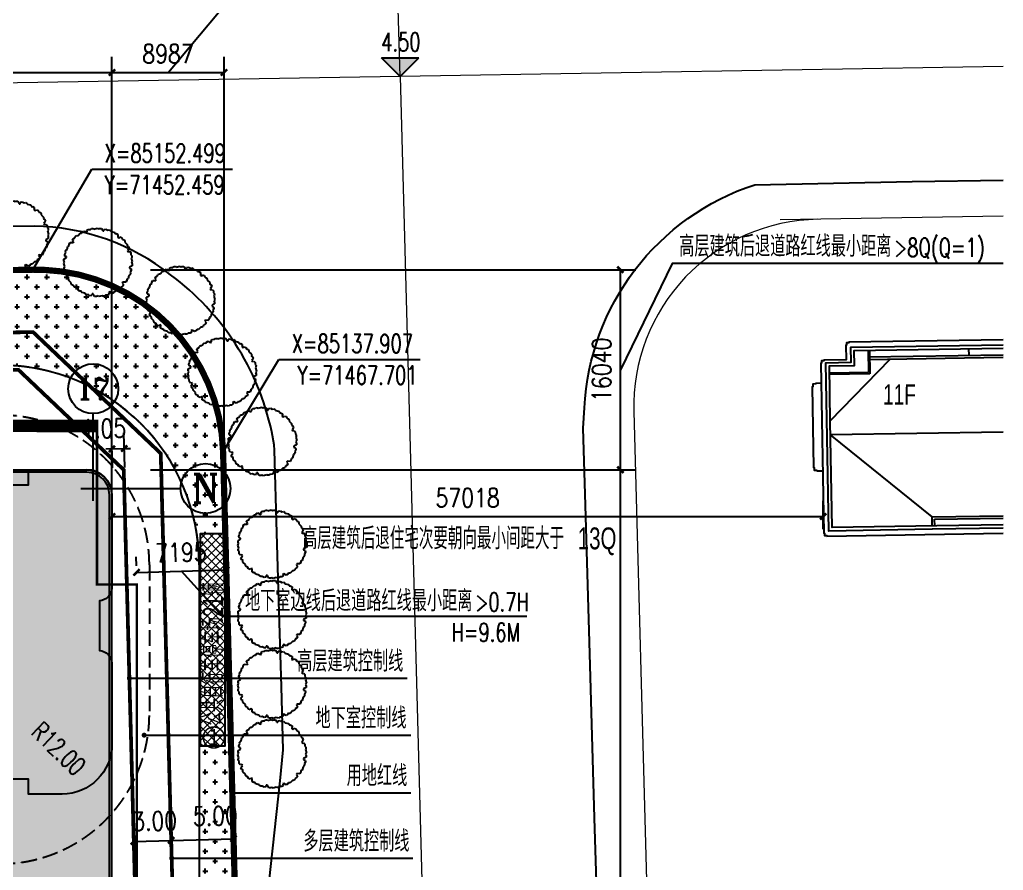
# Model space of a CAD drawing. Header units: metres. Extents: x 71066629 to 71645179, y 84793221 to 85208804.
# Drawn here: x 71451394 to 71530255, y 85104347 to 85172545 of the extents above; entities that cross this region are included whole.
import ezdxf
from ezdxf.enums import TextEntityAlignment as Align

# ---------------------------------------------------------------- set-up
doc = ezdxf.new("R2010")
doc.units = ezdxf.units.M
doc.header["$LTSCALE"] = 1000
for name, pattern in [('ACAD_ISO04W100', [30, 24, -3, 0, -3]), ('CENTER', [50.800000000000004, 31.75, -6.35, 6.35, -6.35]), ('DASH', [0.35, 0.25, -0.1]), ('DASHED', [19.049999999999997, 12.7, -6.35]), ('HIDDENX2', [19.049999999999997, 12.7, -6.35])]:
    doc.linetypes.add(name, pattern=pattern)
for name, color, linetype in [('A_N_AXIS', 85, 'Continuous'), ('A_N_AXIS_TEXT', 7, 'Continuous'), ('A_N_PUB_TEXT', 7, 'Continuous'), ('A_OTHER_MEMBER', 134, 'Continuous'), ('A_SITEP_PLANT', 85, 'Continuous'), ('DIM_COOR', 3, 'Continuous'), ('DIM_SYMB', 3, 'Continuous'), ('G-ANNO-DIMS', 3, 'Continuous'), ('G-ANNO-LEVL', 3, 'Continuous'), ('G-ANNO-TEXT', 7, 'Continuous'), ('G-BLDG-EXTG', 48, 'Continuous'), ('G-BLDG-HIGH', 1, 'Continuous'), ('G-BLDG-MULT', 1, 'Continuous'), ('G-BLDG-OTLN', 2, 'Continuous'), ('G-BLDG-POIT', 6, 'Continuous'), ('G-BLDG-ROOF', 34, 'Continuous'), ('G-BSMT-OTLN', 5, 'HIDDENX2'), ('G-FRIE-FLWL', 6, 'Continuous'), ('G-PLTG', 105, 'Continuous'), ('G-SDWK', 157, 'Continuous'), ('G-SITE-PROP', 1, 'Continuous'), ('G-STRU', 134, 'Continuous'), ('G_H_252', 252, 'Continuous'), ('G_N_GUIDES', 3, 'DASH'), ('PUB_DIM', 3, 'Continuous'), ('PUB_TEXT', 7, 'Continuous')]:
    doc.layers.add(name, color=color, linetype=linetype)
for name, color, linetype, lineweight in [('G-PATT-251', 251, 'Continuous', 13), ('G-ROAD-CNTR', 24, 'DASHED', 13), ('G-ROAD-市政', 1, 'Continuous', 13)]:
    doc.layers.add(name, color=color, linetype=linetype, lineweight=lineweight)
doc.styles.add('_TCH_AXIS', font='romant.shx')
doc.styles.add('_TCH_DIM', font='SIMPLEX', dxfattribs={"bigfont": 'GBCBIG'})
doc.styles.add('dim_font', font='SIMPLEX.shx', dxfattribs={"width": 0.8})
doc.styles.add('GAD A', font='$ gad e.shx', dxfattribs={"width": 0.7, "bigfont": '$ gad c.shx'})
doc.styles.add('黑体', font='simhei.ttf', dxfattribs={"width": 0.8})
doc.dimstyles.new('DIMN500', dxfattribs={"dimscale": 5, "dimtxt": 300, "dimasz": 100, "dimexe": 250, "dimexo": 300, "dimgap": 150, "dimtad": 1, "dimdec": 0, "dimzin": 0, "dimdsep": 46, "dimtxsty": 'dim_font', "dimblk": 'ARCHTICK', "dimcen": 0.09, "dimclrt": 7, "dimazin": 2, "dimtfac": 1, "dimtdec": 0, "dimtix": 1, "dimtmove": 2, "dimatfit": 3, "dimldrblk": 'ARCHTICK', "dimtolj": 1, "dimtzin": 0, "dimarcsym": 0})
pattern_1 = [(0, (0, 0), (793.75, 793.75), [396.875, -1190.625]), (90, (198.4375, -198.4375), (-793.75, 793.75), [396.875, -1190.625])]

# ---------------------------------------------------------------- blocks, each defined once
blk = doc.blocks.new('A$C237376EB')
at = {"layer": 'G-ROAD-CNTR', "linetype": 'ACAD_ISO04W100'}
for p, q in [((904.5850735462736, 755.837459716), (903.481752569176, 796.6532686997234)), ((952.94588542782, 756.6373692939815), (904.5850735462882, 755.837459716)), ((904.5850735462882, 755.837459716), (556.9725341087906, 750.0877919807244)), ((904.5850735462882, 755.837459716), (914.4131500020885, 392.261583215397))]:
    blk.add_line(p, q, dxfattribs=at)
at = {"layer": 'G-ROAD-市政', "linetype": 'Continuous'}
for p, q in [((952.94588542782, 744.6357278873766), (935.0641767119087, 744.3399563832063)), ((875.1501540859026, 740.3485411520087), (805.1597276482207, 739.190868021702)), ((923.3174815023231, 728.9862976131117), (925.2090100149508, 659.0118585665186)), ((890.3286815670726, 728.1260252455977), (895.3208081107587, 543.4493194951065))]:
    blk.add_line(p, q, dxfattribs=at)
for centre, start, end in [((938.3120041551592, 729.3916251515329), 90.94761189005567, 181.5484252843632), ((875.398226899546, 725.3505926296493), 1.548425284363142, 90.94761189005567)]:
    blk.add_arc(centre, 15, start, end, dxfattribs=at)
blk = doc.blocks.new('20130417-2#')
at = {"layer": 'G_H_252', "linetype": 'ByBlock'}
blk.add_hatch(color=256, dxfattribs=at).paths.add_polyline_path([(-26500.00000000373, 79699.99999999988, -0.4142135623730951), (-24300.00000000373, 77499.99999999988), (-24300.00000000373, 43999.99999999988, 0.414213562373095), (-22500.00000000373, 42199.99999999988), (-21299.99999969079, 42199.99999999988), (-21299.9999996908, 20799.99999999988), (-22500.00000000373, 20799.99999999988, 0.414213562373095), (-24300.00000000373, 18999.99999999988), (-24300.00000000373, 9099.99999999594), (-16299.99999999814, 9099.99999999594), (-16299.99999999814, 9939.999999995925), (-5699.999999998137, 9939.999999995925), (-5699.999999998137, 9099.999999995925), (1299.999999996289, 9099.999999995911), (1299.999999996275, 18999.99999999988, 0.414213562373095), (-500.0000000037253, 20799.99999999988), (-1700.00000031665, 20799.99999999988), (-1700.00000031665, 42199.99999999988), (-500.0000000037253, 42199.99999999988, 0.414213562373095), (1299.999999996275, 43999.99999999988), (1299.999999996275, 103499.9999999999, 0.414213562373095), (-500.0000000037253, 105299.9999999999), (-23900, 105299.9999999999, 0.414213562373095), (-25700, 103499.9999999999), (-25700, 102299.9999999999), (-56100, 102299.9999999999), (-56100, 103499.9999999999, 0.414213562373095), (-57900, 105299.9999999999), (-126400.0000000005, 105299.9999999999), (-126400.0000000005, 98300.00000000047), (-125159.9999999953, 98300.00000000047), (-125159.9999999958, 87699.99999999965), (-126400.0000000005, 87699.99999999988), (-126400.0000000005, 79699.99999999988)])
at = {"layer": 'A_N_AXIS'}
for q in [(0, 110000), (7000, 104000)]:
    blk.add_line((0, 104000), q, dxfattribs=at)
for centre in [(0, 112000), (9000, 104000)]:
    blk.add_circle(centre, 2000, dxfattribs=at)
at = {"layer": 'G-BLDG-OTLN'}
blk.add_lwpolyline([(-7050, 104300.0000000149), (-5200, 104300.0000000149), (-5200, 105500.0000000149), (-505.0000000745058, 105500.0000000149), (-495, 105500.0000000149, -0.3992789172017003), (1499.993749991059, 103505), (1499.999999925494, 96005.0000000745, -0.3861800805043115), (505, 95000.01250009239), (499.9999999254942, 95000.01250009239), (499.9999999254942, 90999.98749992251, -0.3853673402714209), (1499.987499922514, 90005.0000000149), (1499.999999925494, 83505.0000000745), (1499.999999985099, 83495.0000000149, -0.4134804129003357), (-2495, 79500.0000000894), (-5200, 79500.0000000894), (-5200, 80700.0000000894), (-7050, 80700.0000000894)], format="xyb", dxfattribs=at)
at = {"layer": 'G-BLDG-POIT', "linetype": 'Continuous', "ltscale": 0.1}
for p, q in [((0, 103000), (0, 105000)), ((-1000, 104000), (1000, 104000))]:
    blk.add_line(p, q, dxfattribs=at)
at = {"layer": 'G-BLDG-ROOF'}
for p, q in [((-23900, 105499.9999999999), (-500.0000000037253, 105499.9999999999)), ((1499.999999996275, 43999.99999999988), (1499.999999996275, 103499.9999999999))]:
    blk.add_line(p, q, dxfattribs=at)
blk.add_lwpolyline([(-22500.00000000373, -1300.000000000116), (-500.0000000037253, -1300.000000000116, 0.414213562373095), (1299.999999996275, 499.9999999998836), (1299.999999996275, 18999.99999999988, 0.414213562373095), (-500.0000000037253, 20799.99999999988), (-1700.00000031665, 20799.99999999988), (-1700.00000031665, 42199.99999999988), (-500.0000000037253, 42199.99999999988, 0.414213562373095), (1299.999999996275, 43999.99999999988), (1299.999999996275, 103499.9999999999, 0.414213562373095), (-500.0000000037253, 105299.9999999999), (-23900, 105299.9999999999, 0.414213562373095)], format="xyb", dxfattribs=at)
blk.add_arc((-500.0000000037253, 103499.9999999999), 2000, 0, 90, dxfattribs=at)
at = {"layer": 'A_N_AXIS_TEXT', "style": '_TCH_AXIS'}
for s, height, width, p, p2 in [('17', 1755.700612757832, 0.7999999999999996, (-1337.6766573393, 111122.1496936211), (1337.6766573393, 111122.1496936211)), ('N', 2317.241379310345, 0.8333333333333334, (7896.551724137931, 102841.3793103448), (10103.44827586207, 102841.3793103448))]:
    blk.add_text(s, height=height, dxfattribs=dict(at, width=width)).set_placement(p, p2, align=Align.FIT)
blk = doc.blocks.new('BRANCHD', base_point=(0.5, 0.5))
for p, q in [((0.9505596254410227, 0.743297436128509), (0.9314632446002771, 0.7538736432298557)), ((0.9620405252218217, 0.6940026134366691), (0.9505596254410227, 0.743297436128509)), ((0.9742183128197739, 0.6874965599933831), (0.9620405252218217, 0.6940026134366691)), ((0.9697365129869726, 0.5872572432749065), (0.9936420849502089, 0.5940171824764761)), ((0.9865236434099081, 0.6682046705638996), (0.9742183128197739, 0.6874965599933831)), ((0.9820690817241038, 0.647302361335638), (0.9865236434099081, 0.6682046705638996)), ((0.9972671223133035, 0.6196268809602271), (0.9820690817241038, 0.647302361335638)), ((0.9936420849502089, 0.5940171824764761), (0.9972671223133035, 0.6196268809602271)), ((0.9697365129869726, 0.5708106159599874), (0.9697365129869726, 0.5872572432749065)), ((1.008048233500921, 0.5502635966295678), (0.9697365129869726, 0.5708106159599874)), ((0.9984505427080577, 0.5038736432298557), (1.008135802567131, 0.5200449615237905)), ((1.008135802567131, 0.5200449615237905), (1.008048233500921, 0.5502635966295678))]:
    blk.add_line(p, q)
blk = doc.blocks.new('A$C203C35CE')
at = {"layer": 'A_SITEP_PLANT', "extrusion": (0, 0, -1), "yscale": 2981.739130434784, "zscale": -2981.739130434782}
for xscale, rotation in [(2981.739130434763, 60.00000000017639), (2981.739130434794, 30.00000000017587), (2981.739130434784, 90), (2981.739130434768, 120.0000000001762), (2981.739130434778, 150.0000000001759), (2981.739130434778, 330.0000000001759), (2981.739130434755, 180.0000000001761), (2981.739130434768, 300.0000000001762), (2981.739130434794, 210.0000000001758), (2981.739130434784, 270), (2981.739130434763, 240.0000000001764)]:
    blk.add_blockref('BRANCHD', (-1526.186619581713, 1526.186955187266), dxfattribs=dict(at, xscale=xscale, rotation=rotation))
at = {"layer": 'A_SITEP_PLANT', "extrusion": (0, 0, -1), "xscale": 2981.739130434755, "yscale": 2981.739130434784, "zscale": -2981.739130434782}
blk.add_blockref('BRANCHD', (-1526.186619581713, 1526.186955187266), dxfattribs=at)
blk = doc.blocks.new('_ARCHTICK')
at = {"color": 0, "linetype": 'ByBlock', "const_width": 0.4}
blk.add_lwpolyline([(-0.5, -0.5), (0.5, 0.5)], dxfattribs=at)
blk = doc.blocks.new('*D31')
at = {"layer": 'Defpoints', "color": 0, "transparency": 16777216}
for p in [(71460380.78908776, 85136459.32600382), (71499553.58722974, 85136459.32600382), (71460380.78908776, 85025244.68210135)]:
    blk.add_point(p, dxfattribs=at)
at = {"layer": 'G-ANNO-DIMS', "color": 0, "lineweight": -2, "transparency": 16777216}
for p, q in [((71461880.78908776, 85136459.32600382), (71500803.58722974, 85136459.32600382)), ((71499553.58722974, 85025244.68210135), (71499553.58722974, 85136459.32600382)), ((71461880.78908776, 85025244.68210135), (71500803.58722974, 85025244.68210135))]:
    blk.add_line(p, q, dxfattribs=at)
at = {"layer": 'G-ANNO-DIMS', "color": 0, "lineweight": -2, "transparency": 16777216, "xscale": 500, "yscale": 500, "zscale": 500}
for p, rotation in [((71499553.58722974, 85136459.32600382), 90), ((71499553.58722974, 85025244.68210135), 270)]:
    blk.add_blockref('_ARCHTICK', p, dxfattribs=dict(at, rotation=rotation))
at = {"layer": 'G-ANNO-DIMS', "color": 7, "transparency": 16777216, "insert": (71498053.58722973, 85080852.00405261), "char_height": 1500, "attachment_point": 5, "rotation": 90, "style": 'dim_font'}
blk.add_mtext('\\A1;111.21', dxfattribs=at)
blk = doc.blocks.new('*D32')
at = {"layer": 'Defpoints', "color": 0, "transparency": 16777216}
for p in [(71460380.78908776, 85152499.38964844), (71499553.58722974, 85152499.38964844), (71460380.78908776, 85136459.32600382)]:
    blk.add_point(p, dxfattribs=at)
at = {"layer": 'G-ANNO-DIMS', "color": 0, "lineweight": -2, "transparency": 16777216}
for p, q in [((71461880.78908776, 85152499.38964844), (71500803.58722974, 85152499.38964844)), ((71499553.58722974, 85136459.32600382), (71499553.58722974, 85152499.38964844)), ((71461880.78908776, 85136459.32600382), (71500803.58722974, 85136459.32600382))]:
    blk.add_line(p, q, dxfattribs=at)
at = {"layer": 'G-ANNO-DIMS', "color": 0, "lineweight": -2, "transparency": 16777216, "xscale": 500, "yscale": 500, "zscale": 500}
for p, rotation in [((71499553.58722974, 85152499.38964844), 90), ((71499553.58722974, 85136459.32600382), 270)]:
    blk.add_blockref('_ARCHTICK', p, dxfattribs=dict(at, rotation=rotation))
at = {"layer": 'G-ANNO-DIMS', "color": 7, "transparency": 16777216, "insert": (71498053.58722973, 85144479.35782614), "char_height": 1500, "attachment_point": 5, "rotation": 90, "style": 'dim_font'}
blk.add_mtext('\\A1;16040', dxfattribs=at)
blk = doc.blocks.new('*D33')
at = {"layer": 'Defpoints', "color": 0, "transparency": 16777216}
for p in [(71467957.5638045, 85128429.84951665), (71460791.58164705, 85127259.5534181), (71467983.94085209, 85127453.95213775)]:
    blk.add_point(p, dxfattribs=at)
at = {"layer": 'PUB_DIM', "color": 0, "lineweight": -2, "transparency": 16777216}
for p, q in [((71460751.0536899, 85128759.00581303), (71460731.43130183, 85129484.99445944)), ((71467943.41289493, 85128953.40453269), (71467923.79050687, 85129679.39317909)), ((71460765.20459947, 85128235.45079699), (71467957.5638045, 85128429.84951665))]:
    blk.add_line(p, q, dxfattribs=at)
at = {"layer": 'PUB_DIM', "color": 0, "lineweight": -2, "transparency": 16777216, "xscale": 500, "yscale": 500, "zscale": 500}
for p, rotation in [((71467957.5638045, 85128429.84951665), 1.548242342007883), ((71460765.20459947, 85128235.45079699), 181.5482423420079)]:
    blk.add_blockref('_ARCHTICK', p, dxfattribs=dict(at, rotation=rotation))
at = {"layer": 'PUB_DIM', "color": 7, "transparency": 16777216, "insert": (71464320.85624483, 85129832.10255176), "char_height": 1500, "attachment_point": 5, "rotation": 1.5482423420078826, "style": 'dim_font'}
blk.add_mtext('\\A1;7195', dxfattribs=at)
blk = doc.blocks.new('*D36')
at = {"layer": 'Defpoints', "color": 0, "transparency": 16777216}
for p in [(71515809.50972503, 85132713.75632274), (71458791.48518659, 85130189.2457204), (71515809.50972503, 85130189.2457204)]:
    blk.add_point(p, dxfattribs=at)
at = {"layer": 'PUB_DIM', "color": 0, "lineweight": -2, "transparency": 16777216}
for p, q in [((71458791.48518659, 85131689.2457204), (71458791.48518659, 85133963.75632274)), ((71515809.50972503, 85131689.2457204), (71515809.50972503, 85133963.75632274)), ((71458791.48518659, 85132713.75632274), (71515809.50972503, 85132713.75632274))]:
    blk.add_line(p, q, dxfattribs=at)
at = {"layer": 'PUB_DIM', "color": 0, "lineweight": -2, "transparency": 16777216, "xscale": 500, "yscale": 500, "zscale": 500, "rotation": 180}
blk.add_blockref('_ARCHTICK', (71458791.48518659, 85132713.75632274), dxfattribs=at)
at = {"layer": 'PUB_DIM', "color": 0, "lineweight": -2, "transparency": 16777216, "xscale": 500, "yscale": 500, "zscale": 500}
blk.add_blockref('_ARCHTICK', (71515809.50972503, 85132713.75632274), dxfattribs=at)
at = {"layer": 'PUB_DIM', "color": 7, "transparency": 16777216, "insert": (71487300.4974558, 85134213.75632274), "char_height": 1500, "attachment_point": 5, "style": 'dim_font'}
blk.add_mtext('\\A1;57018', dxfattribs=at)
blk = doc.blocks.new('*D133')
at = {"layer": 'Defpoints', "color": 0, "transparency": 16777216}
for p in [(71458791.47966082, 85168309.62203124), (71320791.4851865, 85131923.98692816), (71458791.47966082, 85131923.98692751)]:
    blk.add_point(p, dxfattribs=at)
at = {"layer": 'G-ANNO-DIMS', "color": 0, "lineweight": -2, "transparency": 16777216}
for p, q in [((71320791.4851865, 85133423.98692816), (71320791.4851865, 85169559.62203124)), ((71458791.47966082, 85133423.98692751), (71458791.47966082, 85169559.62203124)), ((71320791.4851865, 85168309.62203124), (71458791.47966082, 85168309.62203124))]:
    blk.add_line(p, q, dxfattribs=at)
at = {"layer": 'G-ANNO-DIMS', "color": 0, "lineweight": -2, "transparency": 16777216, "xscale": 500, "yscale": 500, "zscale": 500, "rotation": 180}
blk.add_blockref('_ARCHTICK', (71320791.4851865, 85168309.62203124), dxfattribs=at)
at = {"layer": 'G-ANNO-DIMS', "color": 0, "lineweight": -2, "transparency": 16777216, "xscale": 500, "yscale": 500, "zscale": 500}
blk.add_blockref('_ARCHTICK', (71458791.47966082, 85168309.62203124), dxfattribs=at)
at = {"layer": 'G-ANNO-DIMS', "color": 7, "transparency": 16777216, "insert": (71389791.48242366, 85169809.62203124), "char_height": 1500, "attachment_point": 5, "style": 'dim_font'}
blk.add_mtext('\\A1;138.00', dxfattribs=at)
blk = doc.blocks.new('*D134')
at = {"layer": 'Defpoints', "color": 0, "transparency": 16777216}
for p in [(71467778.47360769, 85168309.62203088), (71458791.47966082, 85131923.98692751), (71467778.47360769, 85131923.98692746)]:
    blk.add_point(p, dxfattribs=at)
at = {"layer": 'G-ANNO-DIMS', "color": 0, "lineweight": -2, "transparency": 16777216}
for p, q in [((71458791.47966082, 85133423.98692751), (71458791.47966082, 85169559.62203088)), ((71467778.47360769, 85133423.98692746), (71467778.47360769, 85169559.62203088)), ((71458791.47966082, 85168309.62203088), (71467778.47360769, 85168309.62203088))]:
    blk.add_line(p, q, dxfattribs=at)
at = {"layer": 'G-ANNO-DIMS', "color": 0, "lineweight": -2, "transparency": 16777216, "xscale": 500, "yscale": 500, "zscale": 500, "rotation": 180}
blk.add_blockref('_ARCHTICK', (71458791.47966082, 85168309.62203088), dxfattribs=at)
at = {"layer": 'G-ANNO-DIMS', "color": 0, "lineweight": -2, "transparency": 16777216, "xscale": 500, "yscale": 500, "zscale": 500}
blk.add_blockref('_ARCHTICK', (71467778.47360769, 85168309.62203088), dxfattribs=at)
at = {"layer": 'G-ANNO-DIMS', "color": 7, "transparency": 16777216, "insert": (71463284.97663426, 85169809.62203088), "char_height": 1500, "attachment_point": 5, "style": 'dim_font'}
blk.add_mtext('\\A1;8987', dxfattribs=at)
blk = doc.blocks.new('*D136')
at = {"layer": 'Defpoints', "color": 0, "transparency": 16777216}
for p in [(71459773.07445885, 85138161.94319582), (71458873.36808442, 85135105.70621414), (71459854.96288225, 85135132.23725444)]:
    blk.add_point(p, dxfattribs=at)
at = {"layer": 'G-ANNO-DIMS', "color": 0, "lineweight": -2, "transparency": 16777216}
for p, q in [((71458832.84012726, 85136605.15860908), (71458757.70636338, 85139384.95581798)), ((71459814.4349251, 85136631.68964937), (71459739.30116123, 85139411.48685828)), ((71458791.47966102, 85138135.41215552), (71458291.66219604, 85138121.90283647)), ((71458791.47966102, 85138135.41215552), (71459773.07445885, 85138161.94319582)), ((71459773.07445885, 85138161.94319582), (71460272.89192383, 85138175.45251487))]:
    blk.add_line(p, q, dxfattribs=at)
at = {"layer": 'G-ANNO-DIMS', "color": 0, "lineweight": -2, "transparency": 16777216, "xscale": 500, "yscale": 500, "zscale": 500}
for p, rotation in [((71458791.47966102, 85138135.41215552), 1.548242341799098), ((71459773.07445885, 85138161.94319582), 181.5482423417991)]:
    blk.add_blockref('_ARCHTICK', p, dxfattribs=dict(at, rotation=rotation))
at = {"layer": 'G-ANNO-DIMS', "color": 7, "transparency": 16777216, "insert": (71458127.0143009, 85139764.05440074), "char_height": 1500, "attachment_point": 5, "rotation": 1.548242341799098, "style": 'dim_font'}
blk.add_mtext('\\A1;1.05', dxfattribs=at)
blk = doc.blocks.new('*D143')
at = {"layer": 'Defpoints', "color": 0, "transparency": 16777216}
for p in [(71463458.8988921, 85109814.46933775), (71460459.94437766, 85109733.41207944), (71463541.78539424, 85106747.83650391)]:
    blk.add_point(p, dxfattribs=at)
at = {"layer": 'G-ANNO-DIMS', "color": 0, "lineweight": -2, "transparency": 16777216}
for p, q in [((71460500.47233483, 85108233.95968449), (71460576.60417743, 85105417.23558316)), ((71463499.42684928, 85108315.0169428), (71463575.55869187, 85105498.29284146)), ((71460542.8308798, 85106666.7792456), (71463541.78539424, 85106747.83650391))]:
    blk.add_line(p, q, dxfattribs=at)
at = {"layer": 'G-ANNO-DIMS', "color": 0, "lineweight": -2, "transparency": 16777216, "xscale": 500, "yscale": 500, "zscale": 500}
for p, rotation in [((71460542.8308798, 85106666.7792456), 181.5482423420589), ((71463541.78539424, 85106747.83650391), 1.548242342058911)]:
    blk.add_blockref('_ARCHTICK', p, dxfattribs=dict(at, rotation=rotation))
at = {"layer": 'G-ANNO-DIMS', "color": 7, "transparency": 16777216, "insert": (71462210.41626698, 85108293.8824026), "char_height": 1500, "attachment_point": 5, "rotation": 1.548242342058911, "style": 'dim_font'}
blk.add_mtext('\\A1;3.00', dxfattribs=at)
blk = doc.blocks.new('*D144')
at = {"layer": 'Defpoints', "color": 0, "transparency": 16777216}
for p in [(71463458.89889209, 85109814.46933775), (71468457.15585849, 85109949.56475319), (71468540.0423606, 85106882.93191937)]:
    blk.add_point(p, dxfattribs=at)
at = {"layer": 'G-ANNO-DIMS', "color": 0, "lineweight": -2, "transparency": 16777216}
for p, q in [((71463499.42684925, 85108315.0169428), (71463575.55869184, 85105498.29284146)), ((71468497.68381564, 85108450.11235824), (71468573.81565824, 85105633.38825691)), ((71463541.78539422, 85106747.83650392), (71468540.0423606, 85106882.93191937))]:
    blk.add_line(p, q, dxfattribs=at)
at = {"layer": 'G-ANNO-DIMS', "color": 0, "lineweight": -2, "transparency": 16777216, "xscale": 500, "yscale": 500, "zscale": 500}
for p, rotation in [((71463541.78539422, 85106747.83650392), 181.5482423420991), ((71468540.0423606, 85106882.93191937), 1.548242342099114)]:
    blk.add_blockref('_ARCHTICK', p, dxfattribs=dict(at, rotation=rotation))
at = {"layer": 'G-ANNO-DIMS', "color": 7, "transparency": 16777216, "insert": (71467082.04251662, 85108704.56927073), "char_height": 1500, "attachment_point": 5, "rotation": 1.5482423420991138, "style": 'dim_font'}
blk.add_mtext('\\A1;5.00', dxfattribs=at)

msp = doc.modelspace()

# ---------------------------------------------------------------- hatches: boundary and pattern name
at = {"layer": 'G-ANNO-LEVL'}
msp.add_hatch(color=256, dxfattribs=at).paths.add_polyline_path([(71481893.7503675, 85167988.25452435), (71480393.7503675, 85169488.25452435), (71483393.7503675, 85169488.25452435)])
at = {"layer": 'G-PATT-251'}
h = msp.add_hatch(dxfattribs=at)
h.set_pattern_fill('ANSI37', color=256, scale=300, style=0)
h.set_pattern_definition([(45, (0, 0), (-336.7596045400932, 336.7596045400933), []), (135, (0, 0), (-336.7596045400933, -336.7596045400932), [])])
h.paths.add_polyline_path([(71465872.17453545, 85114319.51925044), (71467872.17453545, 85114319.51925044), (71467872.17453545, 85131319.51925044), (71465872.17453545, 85131319.51925044)])
at = {"layer": 'G-PLTG'}
h = msp.add_hatch(dxfattribs=at)
h.set_pattern_fill('CROSS', color=256, scale=500, style=0)
h.set_pattern_definition(pattern_1)
h.paths.add_polyline_path([(71436709.0700968, 85148294.31658757), (71436709.0700968, 85151494.31660281), (71424709.0700968, 85151494.31660281), (71424709.0700968, 85148294.31658757)], flags=16)
edge = h.paths.add_edge_path()
edge.add_line((71417597.71580987, 85150845.84613422), (71417597.71580987, 85144845.84584816))
edge.add_line((71417597.71580987, 85144845.84584816), (71449791.19563672, 85144845.84584354))
edge.add_arc((71449791.62194772, 85128845.84584922), 15999.99999999917, 8.745265062819726, 90.00152661382072, ccw=False)
edge.add_line((71465605.60720542, 85131278.51316497), (71465872.17453545, 85131319.51925044))
edge.add_line((71465872.17453545, 85131319.51925044), (71467872.17453545, 85131319.51925044))
edge.add_line((71467872.17453545, 85131319.51925044), (71467637.35838832, 85140276.82005396))
edge.add_arc((71452516.53793502, 85137035.0847726), 15464.41265665693, 12.10040667202006, 90.21391533027176)
edge.add_line((71452458.80126953, 85152499.38964844), (71410019.46449232, 85151489.49002291))
edge.add_line((71410019.46449232, 85151489.49002291), (71410097.77275898, 85144845.84584923))
edge.add_line((71410097.77275898, 85144845.84584923), (71410097.77275898, 85150845.8461342))
edge.add_line((71410097.77275898, 85150845.8461342), (71417597.71580987, 85150845.84613422))
h = msp.add_hatch(dxfattribs=at)
h.set_pattern_fill('CROSS', color=256, scale=500, style=0)
h.set_pattern_definition(pattern_1)
h.paths.add_polyline_path([(71468440.30761719, 85110569.30541992), (71468338.9449424, 85114319.51925044), (71465791.59566489, 85114319.51925044), (71465791.59566489, 85089781.41624086), (71468999.9909171, 85089868.1446403)])

# ---------------------------------------------------------------- linework, layer by layer
at = {"layer": 'DIM_COOR', "color": 3}
for p, q in [((71452458.80126953, 85152499.38964844), (71457178.14388247, 85160569.20746958)), ((71457178.14388247, 85160569.20746958), (71468453.14388247, 85160569.20746958)), ((71467701.41601562, 85137906.7993164), (71472177.166547, 85145309.84386821)), ((71472177.166547, 85145309.84386821), (71483507.166547, 85145309.84386821))]:
    msp.add_line(p, q, dxfattribs=at)
at = {"layer": 'DIM_SYMB'}
for points in [[(71494902.02387075, 85176098.1329305), (71469807.70879202, 85176098.1329305), (71463330.68691085, 85168309.6220309)], [(71530254.90733331, 85153004.2113265), (71503704.196102, 85153004.2113265), (71499553.58722974, 85144479.35782613)], [(71492063.00240883, 85124700.35461786), (71467648.36415564, 85124700.35461786), (71464361.384202, 85128332.65015683)]]:
    msp.add_lwpolyline(points, dxfattribs=at)
at = {"layer": 'G-ANNO-DIMS'}
for p, q in [((71460189.28618068, 85119747.21761213), (71475447.95734814, 85119747.21761213)), ((71475447.95734814, 85119747.21761213), (71482466.9160016, 85119747.21761213)), ((71461374.74749899, 85115185.48808624), (71478421.39244951, 85115185.48808624)), ((71478421.39244951, 85115185.48808624), (71482750.79820816, 85115185.48808624)), ((71468440.30761719, 85110569.30541992), (71478421.39244951, 85110569.30541992)), ((71478421.39244951, 85110569.30541992), (71482750.79820816, 85110569.30541992)), ((71463580.46489516, 85105316.7732492), (71477135.29921874, 85105316.7732492)), ((71477135.29921874, 85105316.7732492), (71482907.93874918, 85105316.7732492))]:
    msp.add_line(p, q, dxfattribs=at)
at = {"layer": 'G-ANNO-DIMS', "const_width": 200}
for points in [[(71460089.28618068, 85119747.21761213, 1), (71460289.28618068, 85119747.21761213, 1)], [(71461274.74749899, 85115185.48808624, 1), (71461474.74749899, 85115185.48808624, 1)], [(71468340.30761719, 85110569.30541992, 1), (71468540.30761719, 85110569.30541992, 1)], [(71463480.46489516, 85105316.7732492, 1), (71463680.46489516, 85105316.7732492, 1)]]:
    msp.add_lwpolyline(points, format="xyb", close=True, dxfattribs=at)
at = {"layer": 'G-ANNO-LEVL'}
for p, q in [((71481893.7503675, 85167988.25452435), (71480393.7503675, 85169488.25452435)), ((71480393.7503675, 85169488.25452435), (71483393.7503675, 85169488.25452435)), ((71481893.7503675, 85167988.25452435), (71483393.7503675, 85169488.25452435))]:
    msp.add_line(p, q, dxfattribs=at)
at = {"layer": 'G-ANNO-TEXT', "const_width": 123.9919831454754}
msp.add_lwpolyline([(71466115.40706347, 85114997.27328247, 1), (71467801.45491241, 85114997.27328247, 1)], format="xyb", close=True, dxfattribs=at)
at = {"layer": 'G-BLDG-EXTG'}
for p, q in [((71519418.5165498, 85146032.79075357), (71519447.95450848, 85144253.03418842)), ((71519518.50287282, 85146034.44457147), (71519549.59464942, 85144154.70168242)), ((71527506.28199123, 85145636.4934643), (71527497.51675634, 85146166.42098086)), ((71516381.7263922, 85140371.79742856), (71521180.35295217, 85145331.83666673)), ((71519427.28178468, 85145502.86323702), (71530254.56224906, 85145681.9512321)), ((71519430.58942048, 85145302.89058925), (71530254.56224906, 85145481.92387459)), ((71519447.95450848, 85144253.03418842), (71516318.38010268, 85144201.2696472)), ((71519549.59464942, 85144154.70168242), (71516320.03405447, 85144101.28332552)), ((71530254.54949123, 85139481.10293797), (71516400.25071692, 85139251.94672471)), ((71524539.95924199, 85132685.65049201), (71516400.2507641, 85139251.94387266)), ((71524539.95924199, 85132685.65049201), (71530254.56224906, 85132780.16576639)), ((71524552.02699858, 85131955.7640821), (71524539.95924199, 85132685.65049201)), ((71524743.23952766, 85132488.98525113), (71530254.56224906, 85132580.13840763)), ((71524751.99964467, 85131959.07171789), (71524743.23952766, 85132488.98525113))]:
    msp.add_line(p, q, dxfattribs=at)
for points in [[(71530254.56224906, 85146882.11523773), (71517857.6479627, 85146677.06494708), (71517858.47487168, 85146627.07178433), (71517678.49949022, 85146624.09491213), (71517681.47636242, 85146444.11952914), (71517631.48035654, 85146443.29257315), (71517650.8438211, 85145273.45281214), (71515862.07773897, 85145243.86583206), (71515862.90464793, 85145193.87266988), (71515682.92926647, 85145190.89579767), (71515685.90613867, 85145010.92041469), (71515634.91292423, 85145010.07696442), (71515860.49369432, 85131371.94190177), (71515911.48690876, 85131372.78535204), (71515914.463781, 85131192.80996905), (71516094.43916246, 85131195.78684126), (71516095.26607142, 85131145.79367931)], [(71530254.56224906, 85131780.04409672), (71524556.49228789, 85131685.80215923), (71524556.49229309, 85131685.8018441), (71516257.64194201, 85131548.5351984), (71516034.35842259, 85145046.68807286), (71518054.08579834, 85145080.09525461), (71518034.2399835, 85146279.93114117), (71530254.56224906, 85146482.06066215)], [(71516382.22264227, 85140341.79763092), (71516308.78718223, 85144781.19031297), (71518328.5141789, 85144814.59748843), (71518308.66836405, 85146014.43337499), (71530254.56224906, 85146212.0237295)], [(71515661.62208337, 85143395.29783376), (71515216.68018684, 85143387.93829845), (71515217.1763322, 85143357.94240129), (71515167.18317069, 85143357.11549234), (71515167.51393427, 85143337.11822757), (71514987.5385528, 85143334.14135537), (71514990.51542503, 85143154.16597238), (71514970.51816042, 85143153.8352088), (71514971.34506936, 85143103.84204678), (71514941.34898283, 85143103.34589823), (71515048.02023761, 85136654.22800863), (71515078.01632415, 85136654.7241571), (71515078.84323311, 85136604.73099506), (71515098.84049772, 85136605.06175864), (71515101.81736994, 85136425.08637565), (71515281.79275142, 85136428.06324786), (71515282.123515, 85136408.06598309), (71515332.11667651, 85136408.89289202), (71515332.61282188, 85136378.89699486), (71515777.55471842, 85136386.25653003)], [(71530254.56224906, 85132050.08112285), (71524921.97637999, 85131961.88404478), (71524921.97637999, 85131961.88404478), (71516523.1393268, 85131822.96357492), (71516382.22264227, 85140341.79763092)], [(71516095.26607142, 85131145.79367931), (71530254.56224906, 85131379.99468414)]]:
    msp.add_lwpolyline(points, dxfattribs=at)
at = {"layer": 'G-BLDG-HIGH', "linetype": 'DASH', "ltscale": 5, "const_width": 300.0000142492354}
msp.add_lwpolyline([(71462839.79001473, 85021695.5286349), (71461182.08619717, 85083015.6262232), (71459737.80255817, 85136451.19793567), (71451290.32745226, 85144478.97796726), (71382201.51493718, 85143336.30010161), (71352156.10816103, 85145839.71778873), (71193465.87637576, 85143214.90775949), (71162866.8220028, 85142708.81174934), (71154744.8439044, 85134577.12368555), (71153394.62573844, 85065440.87685446), (71149809.23722139, 85035505.08305454), (71149243.59556717, 85006542.61125518)], dxfattribs=at)
at = {"layer": 'G-BLDG-MULT', "linetype": 'DASH', "ltscale": 5, "const_width": 300.0000142492354}
msp.add_lwpolyline([(71161602.70693433, 85145688.31245755), (71151769.04155725, 85135842.89076324), (71150398.1689868, 85065649.06076373), (71146812.78053093, 85035713.26747468), (71146233.69430053, 85006062.3948905), (71245759.10555162, 85021940.93779875), (71249143.57324001, 85022434.2386127), (71251367.8374273, 85022708.2980563), (71253589.57634135, 85022942.61597875), (71255814.98808573, 85023138.18720043), (71258043.51324026, 85023294.68018903), (71260274.44722323, 85023412.61750309), (71262506.99921297, 85023491.24433407), (71264740.7748237, 85023531.18229197), (71266961.69721334, 85023531.80365069), (71370294.91367571, 85022668.87539808), (71465841.78936413, 85021663.95444943), (71464181.04036027, 85083096.6964794), (71462703.25639734, 85137771.71238172), (71452467.57294372, 85147498.85738169), (71382301.55732763, 85146338.36337337), (71352256.1487488, 85148841.7812107), (71193416.31141314, 85146214.49663629)], close=True, dxfattribs=at)
at = {"layer": 'G-BSMT-OTLN', "ltscale": 0.1, "const_width": 200}
msp.add_lwpolyline([(71157191.58090669, 85140759.55333252), (71157191.58090669, 85135259.55333154), (71153991.5812761, 85135259.55333154), (71153991.58127633, 85005669.52005905), (71165691.58195624, 85007522.61812352), (71165691.58119047, 85013394.9157322), (71238076.46104214, 85024859.55444618), (71460791.5816469, 85024859.55444579), (71460791.58164707, 85127259.5534181), (71457591.58201651, 85127259.5534181), (71457591.58201635, 85140759.5547513)], close=True, dxfattribs=at)
at = {"layer": 'G-FRIE-FLWL', "linetype": 'DASH', "ltscale": 5}
for p, q in [((71461791.59566487, 85128845.84584923), (71461791.59566487, 85116859.33082287)), ((71465791.59566487, 85128845.84584923), (71465791.5956649, 85067873.63574833))]:
    msp.add_line(p, q, dxfattribs=at)
for centre, radius, start, end in [((71449791.59566487, 85128845.84584923), 16000, 0, 90), ((71449791.59566487, 85128845.84584923), 12000, 0, 90), ((71449791.59566487, 85116859.33082287), 12000, 269.9999932832026, 0)]:
    msp.add_arc(centre, radius, start, end, dxfattribs=at)
at = {"layer": 'G-SDWK'}
for p, q in [((71452562.66668099, 85155995.45437971), (71445148.00000004, 85155946.00000001)), ((71471800.99999999, 85138468.00000012), (71471597.00000009, 85139512.0000001)), ((71471814.09293726, 85138030.09645982), (71471800.99999999, 85138468.00000012)), ((71472011.59793738, 85131396.30533396), (71471814.09293726, 85138030.09645982)), ((71472174.48059553, 85125929.00986643), (71472011.59793738, 85131396.30533396)), ((71465791.59566487, 85128845.84584923), (71465791.5956649, 85067873.63574833)), ((71472379.04423171, 85119062.65679061), (71472174.48059553, 85125929.00986643)), ((71472529.68799964, 85114006.17012216), (71472379.04423171, 85119062.65679061)), ((71472276.52138756, 85111512.71037391), (71472529.68799964, 85114006.17012216)), ((71471406.57699499, 85103432.27247123), (71472276.52138756, 85111512.71037391))]:
    msp.add_line(p, q, dxfattribs=at)
msp.add_lwpolyline([(71497690.49349561, 85101675.91682568), (71497488.09034882, 85108550.82669598), (71497073.70951268, 85122625.85935056), (71496749.83972153, 85133626.55602527), (71496567.99999999, 85139803.00000007), (71496675.76310487, 85141414.794929, -0.3107565755033485), (71510331.99999994, 85159317.00000004), (71522940.9844096, 85159569.24365863), (71530254.56224906, 85159687.98191026)], format="xyb", dxfattribs=at)
for centre, radius, start, end in [((71452248.05977893, 85137856.27245852), 18141.90999516664, 51.68454941668515, 89.00635868628319), ((71450902.68430299, 85135082.02752894), 21163.1604035563, 12.08278162864186, 53.4836310537624), ((71449791.62194772, 85128845.84584922), 16000, 0, 90)]:
    msp.add_arc(centre, radius, start, end, dxfattribs=at)
at = {"layer": 'G-SITE-PROP', "color": 1, "linetype": 'CENTER', "ltscale": 0.1, "const_width": 500}
msp.add_lwpolyline([(71370266.6015625, 85019669.00634766), (71469071.22802734, 85018629.82177734), (71469994.01855469, 85018621.21582031), (71470926.02539062, 85018614.99023438), (71469179.19921875, 85083231.81152344), (71467701.41601562, 85137906.7993164, 0.3939400598638144), (71453348.38867188, 85152487.79296875), (71452458.80126953, 85152499.38964844), (71382468.2006836, 85151341.796875)], format="xyb", dxfattribs=at)
at = {"layer": 'G-STRU'}
msp.add_lwpolyline([(71465872.17453545, 85114319.51925044), (71467872.17453545, 85114319.51925044), (71467872.17453545, 85131319.51925044), (71465872.17453545, 85131319.51925044)], close=True, dxfattribs=at)
at = {"layer": 'PUB_DIM', "ltscale": 0.5}
msp.add_lwpolyline([(71450929.47351135, 85115478.72978318, 0, 0, 0), (71457557.99531616, 85109069.18185532, 330, 0, 0), (71458276.87654175, 85108374.04895127, 0, 0, 0)], format="xyseb", dxfattribs=at)
at = {"layer": 'PUB_DIM'}
msp.add_lwpolyline([(71458272.04316695, 85108978.59235351, 0, 0, 0), (71458276.13148142, 85108974.9378802, 0.33, 0, 0), (71458276.87703912, 85108974.27143912, 0, 0, 0)], format="xyseb", dxfattribs=at)

# ---------------------------------------------------------------- block references
at = {"layer": 'A_OTHER_MEMBER', "linetype": 'ByBlock'}
msp.add_blockref('20130417-2#', (71457291.48518659, 85030959.32458435), dxfattribs=at)
at = {"layer": 'A_SITEP_PLANT', "xscale": 1.8, "yscale": 1.8, "zscale": 1.8}
msp.add_blockref('A$C203C35CE', (71448217.12587106, 85152523.33685628), dxfattribs=at)
at = {"layer": 'A_SITEP_PLANT', "xscale": 1.8, "yscale": 1.8, "zscale": 1.8, "rotation": 270}
for p in [(71454925.61633112, 85155833.11838268), (71461545.32984294, 85152784.58558647), (71464883.52441348, 85147031.79360919), (71468111.20150675, 85141475.57420824), (71468883.69033517, 85133250.37986146), (71468883.69033517, 85127591.88502394), (71468883.69033517, 85122016.13660537), (71468883.69033517, 85116440.38818668)]:
    msp.add_blockref('A$C203C35CE', p, dxfattribs=at)
at = {"layer": 'G_N_GUIDES', "xscale": 1000, "yscale": 1000, "zscale": 1000}
msp.add_blockref('A$C237376EB', (70577308.67682125, 84412150.79480837), dxfattribs=at)

# ---------------------------------------------------------------- texts
at = {"layer": 'A_N_PUB_TEXT'}
for s, height, style, width, p in [('4.50', 1487.5, '_TCH_DIM', 0.7058823529411765, (71480383.7503675, 85170013.25452435)), ('高层建筑后退住宅次要朝向最小间距大于', 1750, 'GAD A', 0.7, (71474088.09813336, 85130084.85998088)), ('13Q', 1750, 'GAD A', 0.7, (71496138.09813336, 85130084.85998088))]:
    msp.add_text(s, height=height, dxfattribs=dict(at, style=style, width=width)).set_placement(p)
at = {"layer": 'A_N_PUB_TEXT', "style": '_TCH_DIM'}
for s, p in [('高层建筑控制线', (71473638.72451223, 85120272.21761213)), ('地下室控制线', (71475114.0960805, 85115710.48808624)), ('用地红线', (71477608.77693157, 85111094.30541992)), ('多层建筑控制线', (71474135.59832364, 85105841.7732492))]:
    msp.add_text(s, height=1687.943262411347, dxfattribs=at).set_placement(p)
at = {"layer": 'DIM_SYMB', "color": 7, "style": '_TCH_DIM'}
for s, p in [('高层建筑后退道路红线最小距离', (71504268.57429644, 85153536.40976481)), ('地下室边线后退道路红线最小距离', (71469460.96626003, 85125114.63895014))]:
    msp.add_text(s, height=1687.943262411347, dxfattribs=at).set_placement(p)
at = {"layer": 'DIM_SYMB', "color": 7, "style": '_TCH_DIM', "width": 0.7058823529411765}
for s, p in [('>8Q(Q=1)', (71521470.70195602, 85153536.40976481)), ('>0.7H', (71487891.81732386, 85125114.63895014)), ('H=9.6M', (71486013.51625587, 85122684.31833246))]:
    msp.add_text(s, height=1487.5, dxfattribs=at).set_placement(p)
at = {"layer": 'G-ANNO-TEXT', "style": 'GAD A', "width": 0.7}
for s, rotation, p in [('11F', 359.7954958638621, (71520610.2948082, 85141684.7671131)), ('公共自行车停车场21辆', 89.79549516421487, (71467684.35038376, 85115959.43493107))]:
    msp.add_text(s, height=1631.004444280777, rotation=rotation, dxfattribs=at).set_placement(p)
at = {"layer": 'G-ANNO-TEXT', "style": '黑体', "width": 0.8}
msp.add_text('1', height=1314.345991561182, dxfattribs=at).set_placement((71466597.54745857, 85114388.01505587))
at = {"layer": 'PUB_DIM', "color": 7, "style": '_TCH_DIM', "width": 0.7058823529411765}
for s, height, rotation, p in [('R12.00', 1487.5, 315.9621887606444, (71452205.96370643, 85115302.15694702)), ('R12000.00', 1.4875, 318.2070235788782, (71458272.83663674, 85108978.72976625))]:
    msp.add_text(s, height=height, rotation=rotation, dxfattribs=at).set_placement(p)
at = {"layer": 'PUB_TEXT', "color": 3, "style": '_TCH_DIM', "width": 0.7058823529411765}
for s, p in [('X=85152.499', (71458203.14388247, 85161094.20746958)), ('Y=71452.459', (71458203.14388247, 85158556.70746958)), ('X=85137.907', (71473207.166547, 85145834.84386821)), ('Y=71467.701', (71473657.166547, 85143297.34386821))]:
    msp.add_text(s, height=1487.5, dxfattribs=at).set_placement(p)

# ---------------------------------------------------------------- dimensions: what is measured, and where the dimension line sits
at = {"layer": 'G-ANNO-DIMS'}
for p1, p2, distance, text, picture, middle in [((71320791.4851865, 85131923.98692816), (71458791.47966082, 85131923.98692751), 36385.63510373235, '138.00', '*D133', (71389791.48242366, 85169809.62203124)), ((71460380.78908776, 85025244.68210135), (71460380.78908776, 85136459.32600382), -39172.79814198613, '111.21', '*D31', (71498053.58722973, 85080852.00405261))]:
    dim = msp.add_aligned_dim(p1=p1, p2=p2, distance=distance, text=text, dimstyle='DIMN500', dxfattribs=at)
    dim.commit()
    dim.dimension.update_dxf_attribs({"geometry": picture, "text_midpoint": middle})
for p1, p2, distance, picture, middle in [((71458791.47966082, 85131923.98692751), (71467778.47360769, 85131923.98692746), 36385.63510341942, '*D134', (71463284.97663426, 85169809.62203088)), ((71460380.78908776, 85136459.32600382), (71460380.78908776, 85152499.38964844), -39172.79814198613, '*D32', (71498053.58722973, 85144479.35782614))]:
    dim = msp.add_aligned_dim(p1=p1, p2=p2, distance=distance, dimstyle='DIMN500', dxfattribs=at)
    dim.commit()
    dim.dimension.update_dxf_attribs({"geometry": picture, "text_midpoint": middle})
for base, p1, p2, angle, text, picture, middle in [((71459773.07445885, 85138161.94319582), (71458873.36808442, 85135105.70621414), (71459854.96288225, 85135132.23725444), 1.548242341799096, '1.05', '*D136', (71458127.0143009, 85139764.05440074)), ((71463541.78539424, 85106747.83650391), (71460459.94437766, 85109733.41207944), (71463458.8988921, 85109814.46933775), 1.5482423420589104, '3.00', '*D143', (71462210.41626698, 85108293.8824026)), ((71468540.0423606, 85106882.93191937), (71463458.8988921, 85109814.46933775), (71468457.15585849, 85109949.56475319), 1.5482423420991096, '5.00', '*D144', (71467082.04251662, 85108704.56927073))]:
    dim = msp.add_linear_dim(base=base, p1=p1, p2=p2, angle=angle, text=text, dimstyle='DIMN500', dxfattribs=at)
    dim.commit()
    dim.dimension.update_dxf_attribs({"geometry": picture, "text_midpoint": middle, "dimtype": 129})
at = {"layer": 'PUB_DIM'}
for p1, p2, distance, picture, middle in [((71458791.48518659, 85130189.2457204), (71515809.50972503, 85130189.2457204), 2524.5106023401017, '*D36', (71487300.4974558, 85134213.75632274)), ((71460791.58164707, 85127259.5534181), (71467983.9408521, 85127453.95213775), 976.2537798993194, '*D33', (71464320.85624483, 85129832.10255176))]:
    dim = msp.add_aligned_dim(p1=p1, p2=p2, distance=distance, dimstyle='DIMN500', dxfattribs=at)
    dim.commit()
    dim.dimension.update_dxf_attribs({"geometry": picture, "text_midpoint": middle})

doc.saveas('drawing.dxf')
